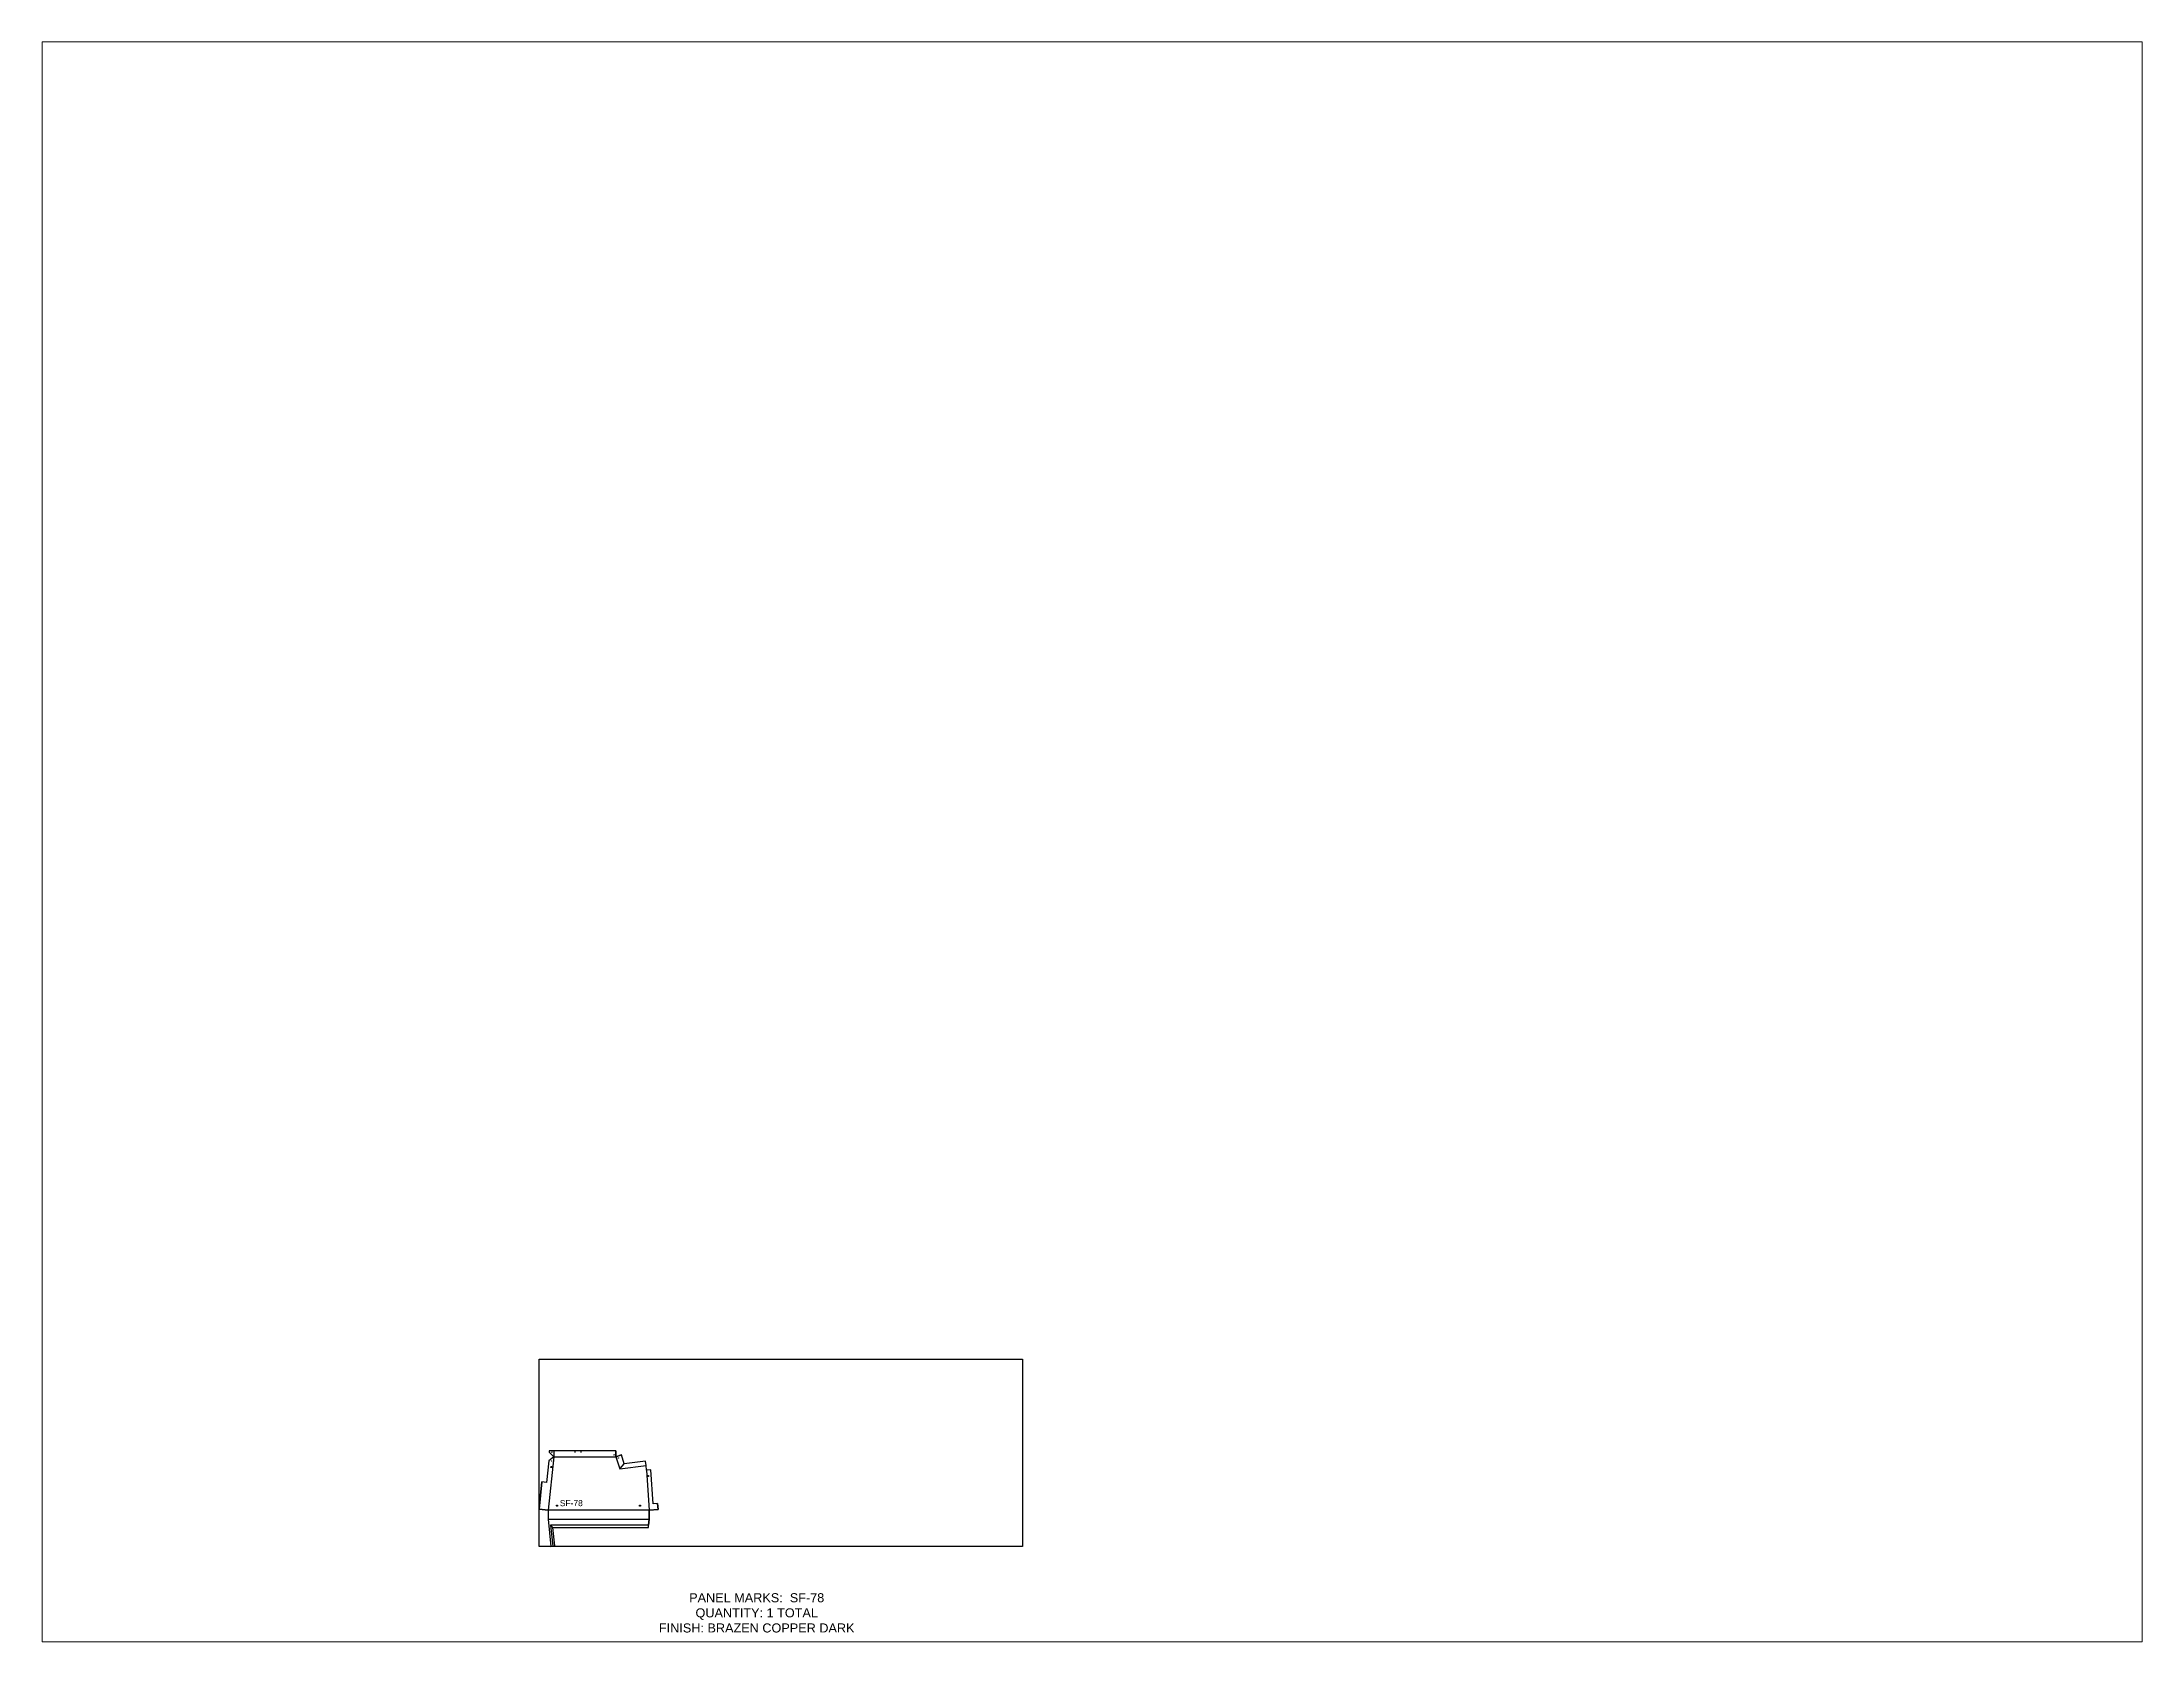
# Paper-space layout 'Layout1' of a CAD drawing. Header units: inches. Extents: x 1.05 to 9.45, y 0.8 to 7.2.
# The model-space entities are those that its viewports show. They can reach past a viewport. Long polylines and large blocks are cut down to what shows.
import ezdxf

# ---------------------------------------------------------------- set-up
doc = ezdxf.new("R2010")
doc.units = ezdxf.units.IN
doc.header["$MEASUREMENT"] = 0
doc.linetypes.add('HIDDEN', pattern=[0.375, 0.25, -0.125])
doc.linetypes.add('PHANTOM', pattern=[2.5, 1.25, -0.25, 0.25, -0.25, 0.25, -0.25])
for name, color, linetype in [('CUT', 7, 'Continuous'), ('DIMS', 1, 'Continuous'), ('HOLES', 6, 'Continuous'), ('RELIEF', 82, 'Continuous'), ('ROUT', 1, 'HIDDEN'), ('SHEET', 5, 'PHANTOM'), ('TEXT', 2, 'PHANTOM'), ('WEEPS', 3, 'HIDDEN')]:
    doc.layers.add(name, color=color, linetype=linetype)
doc.styles.get("Standard").update_dxf_attribs({"font": 'arial.ttf'})

msp = doc.modelspace()

# ---------------------------------------------------------------- linework, layer by layer
at = {"layer": 'CUT', "ltscale": 0.25}
msp.add_lwpolyline([(3.96, 0), (5.27, 0.14), (4.59, 6.31), (36.27, 6.31), (36.27, 7), (36.4, 9), (36.4, 12), (39.39, 12.19), (39.26, 14.19), (37.76, 14.1), (37.03, 25.37), (35.54, 25.27), (35.44, 26.77), (35.25, 28.26), (28.2, 27.34), (27.29, 30.26), (25.47, 29.69), (25.47, 31.59), (3.4, 31.59), (3.4, 31.19), (4.91, 29.69), (3.25, 28.35), (2.47, 21.16), (0.98, 21.32), (0, 12.32), (2.98, 12), (2.98, 9), (3.96, 0)], dxfattribs=at)
at = {"layer": 'HOLES', "ltscale": 0.25}
for centre in [(4.12, 28.25), (4.28, 31.19), (11.91, 31.22), (13.91, 31.22), (24.85, 30.31), (26.25, 29.28)]:
    msp.add_circle(centre, 0.0625, dxfattribs=at)
at = {"layer": 'RELIEF'}
for p, q in [((26.82, 25.73), (28.2, 27.34)), ((4.59, 6.31), (3.92, 6.92))]:
    msp.add_line(p, q, dxfattribs=at)
at = {"layer": 'ROUT', "ltscale": 0.25}
msp.add_line((2.98, 9), (36.4, 9), dxfattribs=at)
for points in [[(4.91, 31.59), (4.91, 29.69), (2.98, 12), (2.98, 9), (3.96, 0)], [(4.91, 29.69), (25.47, 29.69), (27.29, 30.26)], [(25.47, 31.59), (25.47, 29.69), (26.74, 25.64), (35.44, 26.77)], [(39.26, 14.19), (39.39, 12.19), (36.4, 12), (2.98, 12), (0, 12.32), (0.98, 21.32)], [(35.54, 25.27), (36.4, 12), (36.4, 9), (36.27, 7), (3.83, 7), (4.58, 0.07)]]:
    msp.add_lwpolyline(points, dxfattribs=at)
at = {"layer": 'SHEET'}
msp.add_lwpolyline([(0, 62), (160, 62), (160, 0), (0, 0)], close=True, dxfattribs=at)
at = {"layer": 'WEEPS', "ltscale": 0.25}
for centre in [(4.12, 26.25), (36.07, 23.33), (5.98, 13.5), (33.4, 13.5)]:
    msp.add_circle(centre, 0.188, dxfattribs=at)

# ---------------------------------------------------------------- texts
at = {"layer": 'DIMS', "ltscale": 0.25, "insert": (10.69, 13.29), "char_height": 2, "attachment_point": 8}
msp.add_mtext_dynamic_manual_height_columns('SF-78', width=3.0859, gutter_width=10, heights=[2.07], dxfattribs=at)
at = {"layer": 'TEXT', "insert": (72.05, -22.01), "char_height": 3, "attachment_point": 5}
msp.add_mtext_dynamic_manual_height_columns('PANEL MARKS:  SF-78\\PQUANTITY: 1 TOTAL\\PFINISH: BRAZEN COPPER DARK', width=199.7409, gutter_width=1, heights=[0], dxfattribs=at)

psp = doc.layouts.get("Layout1")

# ---------------------------------------------------------------- viewports
at = {"layer": 'CUT'}
psp.add_viewport(center=(5.25, 4), size=(8.4, 6.4), view_center_point=(183.0157, 233.1318), view_height=529.538938, dxfattribs=at)

doc.saveas('drawing.dxf')
